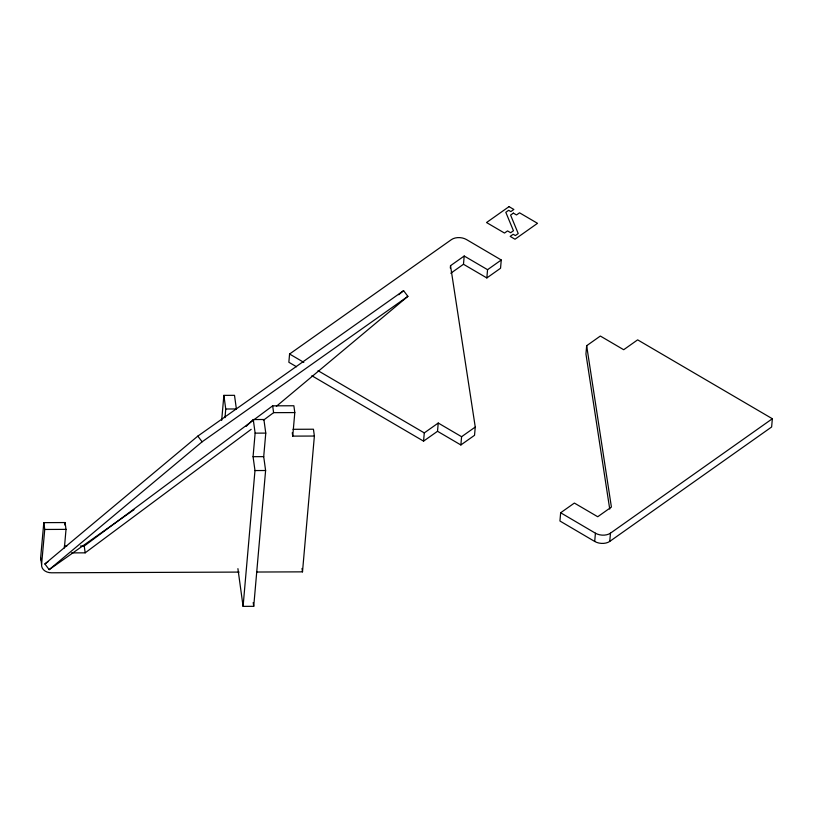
<?xml version="1.0" encoding="UTF-8"?>
<svg xmlns="http://www.w3.org/2000/svg" width="813" height="813" viewBox="0 0 813 813"><rect width="100%" height="100%" fill="white"/><g stroke="black" fill="none" stroke-linecap="round" stroke-linejoin="round"><path stroke-width="1.22" d="M64.867 525.035L65.081 522.556L43.811 522.637L40.65 557.748A10.701 8.201 -7.8 0 0 40.823 559.883M64.39 547.962L66.016 529.375L65.081 522.556M221.675 420.402L223.87 395.372L234.51 395.331L236.38 408.959L225.75 409L223.87 395.372M224.988 417.669L225.75 409M243.087 606.366L254.977 470.554L253.067 456.682L255.13 433.136L253.26 419.549L263.9 419.508L265.77 433.105L263.707 456.642L265.607 470.514L253.727 606.325L243.087 606.366L237.914 568.663M486.835 277.944L487.556 269.692L464.203 256.014L463.481 264.266L486.835 277.944L500.544 268.249L501.265 259.997L466.499 239.561A10.701 6.778 5 0 0 451.459 239.601L289.58 354.021L288.849 362.263L296.521 366.754M256.857 572.027L302.497 571.854L314.377 436.042L292.741 436.124L294.804 412.577L293.869 405.758L272.66 405.839L84.237 546.021L80.497 546.041M311.857 375.738L423.563 441.144L424.284 432.902L438.237 423.034L461.591 436.713L460.869 444.965L437.516 431.286L438.237 423.034M450.311 268.046L450.524 265.688L464.203 256.014M450.524 265.688L475.259 427.049L474.538 435.301L460.869 444.965M586.661 345.708L611.406 507.068L597.728 516.743L574.374 503.064L560.655 512.759L559.933 521.011L594.699 541.448A10.701 6.778 5 0 0 609.75 541.407L771.628 426.988L772.35 418.736L637.646 339.854L623.693 349.722L600.34 336.043L586.661 345.708L585.939 353.96L609.73 509.07M594.699 541.448L595.421 533.196L560.655 512.759M609.75 541.407L610.472 533.155L772.35 418.736M239.113 572.088L51.473 572.789A10.701 8.201 -7.8 0 1 41.585 564.568L44.745 529.456L43.811 522.637M246.115 426.408L253.26 419.549M133.972 509.71L49.176 569.649L44.888 563.958L197.823 436.114L403.594 290.668L407.892 296.359L276.39 406.287M49.176 569.649L202.122 441.805L407.892 296.359M398.726 294.743L403.594 290.668M71.442 552.891L85.172 552.84L251.197 429.325M263.412 420.23L273.605 412.658L294.804 412.577M450.778 273.239L463.481 264.266M44.888 563.958L47.987 561.763M487.556 269.692L501.265 259.997M423.563 441.144L437.516 431.286M461.591 436.713L475.259 427.049M293.015 429.305L313.442 429.223L314.377 436.042M255.13 433.136L265.77 433.105M253.067 456.682L263.707 456.642M254.977 470.554L265.607 470.514M44.745 529.456L66.016 529.375M64.268 546.102L66.768 546.092M289.58 354.021L303.808 362.354M318.046 370.687L424.284 432.902M197.823 436.114L202.122 441.805M292.274 432.709L292.741 436.124M302.03 568.439L302.497 571.854M272.66 405.839L273.605 412.658M253.209 602.555L253.727 606.325M84.237 546.021L85.172 552.84M40.65 557.748L41.585 564.568M610.472 533.155A10.701 6.778 5 0 1 595.421 533.196M509.04 206.634L486.54 222.538L504.497 233.057L507.546 230.902L510.655 232.731L513.45 230.75L505.818 212.305L508.653 210.293L510.859 211.583L513.857 209.469L509.04 206.634M513.379 213.128L510.594 215.099L518.227 233.555L515.381 235.567L513.176 234.276L510.188 236.39L515.005 239.225L537.505 223.321L519.537 212.803L516.499 214.957L513.379 213.128"/></g></svg>
